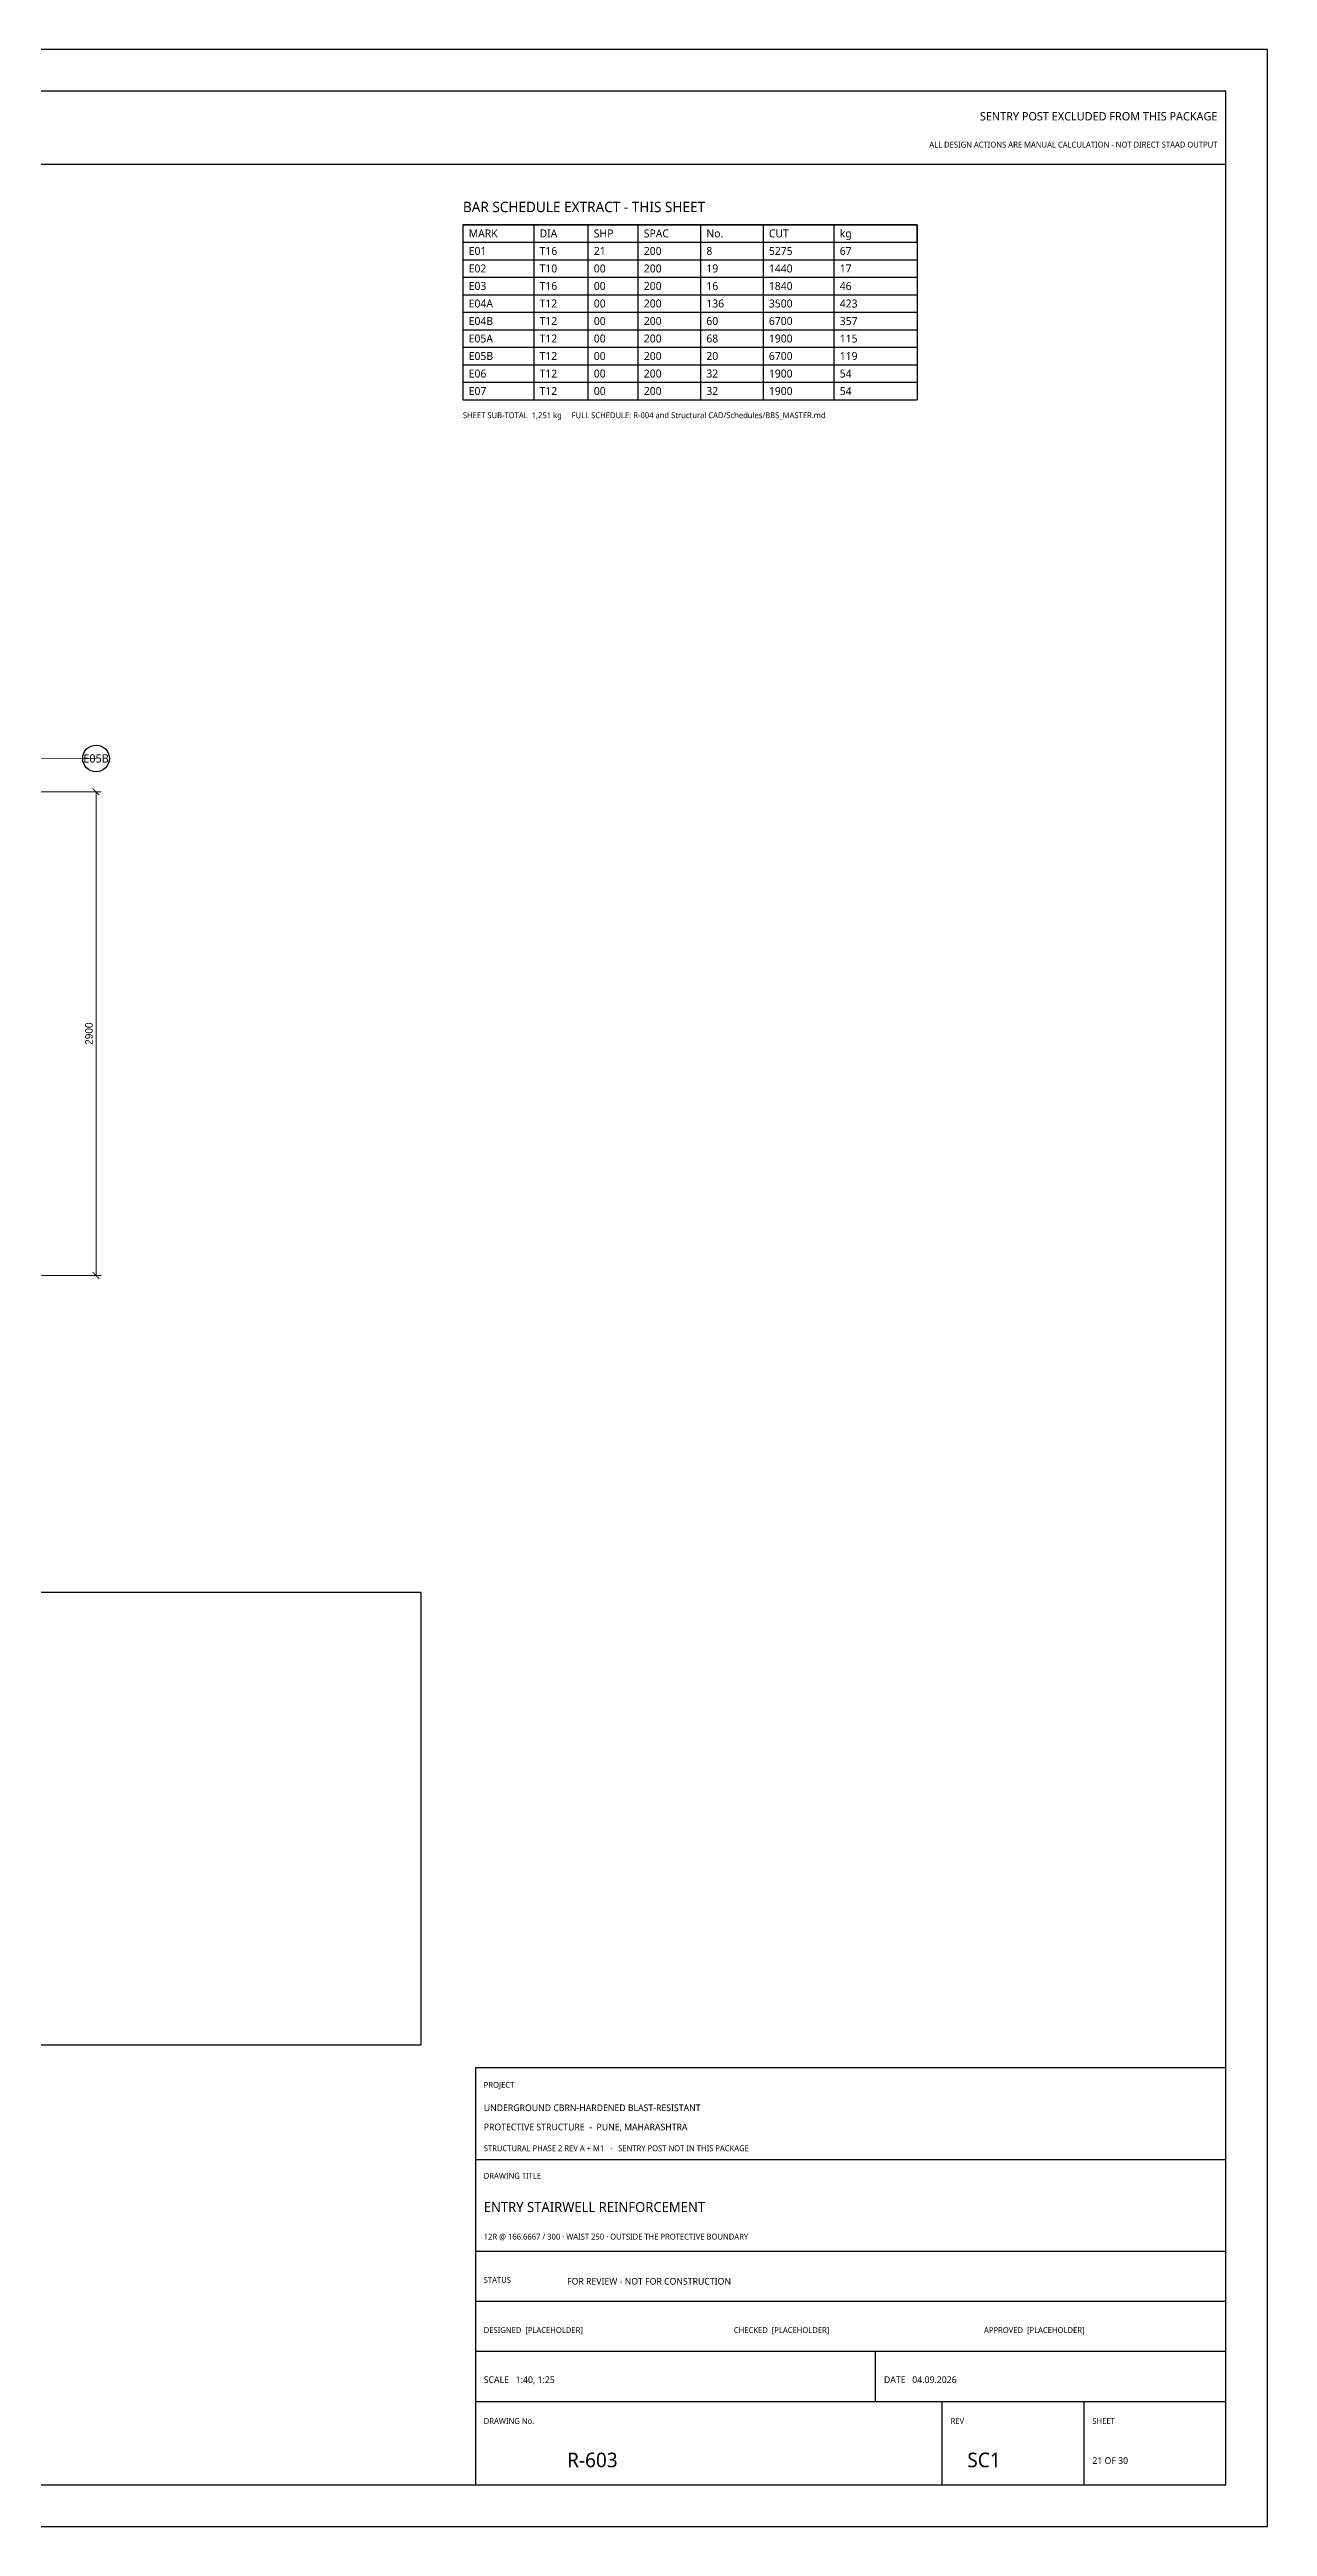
# Model space of a CAD drawing. Header units: millimetres. Extents: x 0 to 841, y 0 to 594.
# Drawn here: x 549 to 841, y 0 to 594 of the extents above; entities that cross this region are included whole.
import ezdxf
from ezdxf.enums import TextEntityAlignment as Align

# ---------------------------------------------------------------- set-up
doc = ezdxf.new("R2010")
doc.units = ezdxf.units.MM
for name, color, linetype in [('S-BLAST', 1, 'Continuous'), ('S-CALLOUT', 2, 'Continuous'), ('S-DIM', 4, 'Continuous'), ('S-TABLE', 7, 'Continuous'), ('S-TITLE', 7, 'Continuous')]:
    doc.layers.add(name, color=color, linetype=linetype)
doc.styles.add('OpenSans', font='OpenSans-Regular.ttf')
doc.dimstyles.new('SC-DIM', dxfattribs={"dimtxt": 1.8, "dimasz": 1.6, "dimexe": 1.2, "dimexo": 1, "dimgap": 0.8, "dimtad": 1, "dimdec": 0, "dimblk": 'ARCHTICK', "dimcen": 2.5, "dimclrd": 4, "dimclre": 4, "dimclrt": 4, "dimazin": 3, "dimtfac": 1, "dimtmove": 0, "dimatfit": 3, "dimlwd": 13, "dimlwe": 13})

# ---------------------------------------------------------------- blocks, each defined once
blk = doc.blocks.new('_ARCHTICK')
at = {"color": 0, "linetype": 'BYBLOCK', "const_width": 0.15}
blk.add_lwpolyline([(-0.5, -0.5), (0.5, 0.5)], dxfattribs=at)
blk = doc.blocks.new('BARMARK')
at = {"layer": 'S-CALLOUT'}
blk.add_circle((0, 0), 3.2, dxfattribs=at)

msp = doc.modelspace()

# ---------------------------------------------------------------- linework, layer by layer
at = {"layer": 'S-TABLE'}
for p, q in [((648, 552), (757, 552)), ((648, 552), (648, 510)), ((665, 552), (665, 510)), ((678, 552), (678, 510)), ((690, 552), (690, 510)), ((705, 552), (705, 510)), ((720, 552), (720, 510)), ((737, 552), (737, 510)), ((757, 552), (757, 510)), ((648, 543.6), (757, 543.6)), ((648, 539.4), (757, 539.4)), ((648, 535.2), (757, 535.2)), ((648, 531), (757, 531)), ((648, 526.8), (757, 526.8)), ((648, 522.6), (757, 522.6)), ((648, 518.4), (757, 518.4)), ((648, 514.2), (757, 514.2)), ((648, 510), (757, 510))]:
    msp.add_line(p, q, dxfattribs=at)
msp.add_lwpolyline([(648, 547.8), (757, 547.8), (757, 552), (648, 552)], close=True, dxfattribs=at)
at = {"layer": 'S-TITLE'}
for p, q in [((10, 566.5), (831, 566.5)), ((651, 88), (831, 88)), ((651, 66), (831, 66)), ((651, 54), (831, 54)), ((651, 42), (831, 42)), ((747, 30), (747, 42)), ((651, 30), (831, 30)), ((763, 10), (763, 30)), ((797, 10), (797, 30))]:
    msp.add_line(p, q, dxfattribs=at)
for points in [[(0, 0), (841, 0), (841, 594), (0, 594)], [(10, 10), (831, 10), (831, 584), (10, 584)], [(370, 115.5), (638, 115.5), (638, 224), (370, 224)], [(651, 10), (831, 10), (831, 110), (651, 110)]]:
    msp.add_lwpolyline(points, close=True, dxfattribs=at)

# ---------------------------------------------------------------- block references
at = {"layer": 'S-CALLOUT'}
msp.add_blockref('BARMARK', (560, 424), dxfattribs=at)

# ---------------------------------------------------------------- texts
at = {"layer": 'S-BLAST', "style": 'OpenSans'}
for s, height, p in [('SENTRY POST EXCLUDED FROM THIS PACKAGE', 2, (829, 577)), ('ALL DESIGN ACTIONS ARE MANUAL CALCULATION - NOT DIRECT STAAD OUTPUT', 1.4, (829, 570.5))]:
    msp.add_text(s, height=height, dxfattribs=at).set_placement(p, align=Align.RIGHT)
msp.add_text('FOR REVIEW - NOT FOR CONSTRUCTION', height=1.6, dxfattribs=at).set_placement((673, 58))
at = {"layer": 'S-CALLOUT', "style": 'OpenSans'}
msp.add_text('E05B', height=2, dxfattribs=at).set_placement((560, 424), align=Align.MIDDLE_CENTER)
at = {"layer": 'S-TABLE', "style": 'OpenSans'}
for s, height, p in [('MARK', 1.9091, (649.4, 548.945)), ('E01', 1.9091, (649.4, 544.745)), ('T16', 1.9091, (666.4, 544.745)), ('DIA', 1.9091, (666.4, 548.945)), ('21', 1.9091, (679.4, 544.745)), ('SHP', 1.9091, (679.4, 548.945)), ('200', 1.9091, (691.4, 544.745)), ('SPAC', 1.9091, (691.4, 548.945)), ('8', 1.909, (706.4, 544.745)), ('No.', 1.9091, (706.4, 548.945)), ('CUT', 1.9091, (721.4, 548.945)), ('5275', 1.9091, (721.4, 544.745)), ('67', 1.9091, (738.4, 544.745)), ('kg', 1.9091, (738.4, 548.945)), ('E02', 1.9091, (649.4, 540.545)), ('T10', 1.9091, (666.4, 540.545)), ('00', 1.9091, (679.4, 540.545)), ('200', 1.9091, (691.4, 540.545)), ('19', 1.9091, (706.4, 540.545)), ('1440', 1.9091, (721.4, 540.545)), ('17', 1.9091, (738.4, 540.545)), ('E03', 1.9091, (649.4, 536.345)), ('T16', 1.9091, (666.4, 536.345)), ('00', 1.9091, (679.4, 536.345)), ('200', 1.9091, (691.4, 536.345)), ('16', 1.9091, (706.4, 536.345)), ('1840', 1.9091, (721.4, 536.345)), ('46', 1.9091, (738.4, 536.345)), ('E04A', 1.9091, (649.4, 532.145)), ('E04B', 1.9091, (649.4, 527.945)), ('T12', 1.9091, (666.4, 532.145)), ('T12', 1.9091, (666.4, 527.945)), ('00', 1.9091, (679.4, 532.145)), ('00', 1.9091, (679.4, 527.945)), ('200', 1.9091, (691.4, 532.145)), ('200', 1.9091, (691.4, 527.945)), ('60', 1.9091, (706.4, 527.945)), ('136', 1.9091, (706.4, 532.145)), ('3500', 1.9091, (721.4, 532.145)), ('6700', 1.9091, (721.4, 527.945)), ('423', 1.9091, (738.4, 532.145)), ('357', 1.9091, (738.4, 527.945)), ('E05A', 1.9091, (649.4, 523.745)), ('T12', 1.9091, (666.4, 523.745)), ('00', 1.9091, (679.4, 523.745)), ('200', 1.9091, (691.4, 523.745)), ('68', 1.9091, (706.4, 523.745)), ('1900', 1.9091, (721.4, 523.745)), ('115', 1.9091, (738.4, 523.745)), ('E05B', 1.9091, (649.4, 519.545)), ('E06', 1.9091, (649.4, 515.345)), ('T12', 1.9091, (666.4, 519.545)), ('T12', 1.9091, (666.4, 515.345)), ('00', 1.9091, (679.4, 519.545)), ('00', 1.9091, (679.4, 515.345)), ('200', 1.9091, (691.4, 519.545)), ('200', 1.9091, (691.4, 515.345)), ('32', 1.9091, (706.4, 515.345)), ('20', 1.9091, (706.4, 519.545)), ('6700', 1.9091, (721.4, 519.545)), ('1900', 1.9091, (721.4, 515.345)), ('54', 1.9091, (738.4, 515.345)), ('119', 1.9091, (738.4, 519.545)), ('E07', 1.9091, (649.4, 511.145)), ('T12', 1.9091, (666.4, 511.145)), ('00', 1.9091, (679.4, 511.145)), ('200', 1.9091, (691.4, 511.145)), ('32', 1.9091, (706.4, 511.145)), ('1900', 1.9091, (721.4, 511.145)), ('54', 1.9091, (738.4, 511.145)), ('SHEET SUB-TOTAL  1,251 kg     FULL SCHEDULE: R-004 and Structural CAD/Schedules/BBS_MASTER.md', 1.4, (648, 505.6))]:
    msp.add_text(s, height=height, dxfattribs=at).set_placement(p)
at = {"layer": 'S-TITLE', "style": 'OpenSans'}
for s, height, p in [('BAR SCHEDULE EXTRACT - THIS SHEET', 2.5, (648, 555)), ('PROJECT', 1.4, (653, 105.2)), ('UNDERGROUND CBRN-HARDENED BLAST-RESISTANT', 1.6, (653, 99.6)), ('PROTECTIVE STRUCTURE  -  PUNE, MAHARASHTRA', 1.6, (653, 95)), ('STRUCTURAL PHASE 2 REV A + M1   ·   SENTRY POST NOT IN THIS PACKAGE', 1.4, (653, 90)), ('DRAWING TITLE', 1.4, (653, 83.4)), ('ENTRY STAIRWELL REINFORCEMENT', 2.4, (653, 75.4)), ('12R @ 166.6667 / 300 · WAIST 250 · OUTSIDE THE PROTECTIVE BOUNDARY', 1.4, (653, 68.8)), ('STATUS', 1.4, (653, 58.4)), ('DESIGNED  [PLACEHOLDER]', 1.4, (653, 46.4)), ('CHECKED  [PLACEHOLDER]', 1.4, (713, 46.4)), ('APPROVED  [PLACEHOLDER]', 1.4, (773, 46.4)), ('SCALE   1:40, 1:25', 1.6, (653, 34.4)), ('DATE   04.09.2026', 1.6, (749, 34.4)), ('DRAWING No.', 1.4, (653, 24.6)), ('REV', 1.4, (765, 24.6)), ('SHEET', 1.4, (799, 24.6)), ('R-603', 3.5, (673, 14.2)), ('SC1', 3.5, (769, 14.2)), ('21 OF 30', 1.6, (799, 15))]:
    msp.add_text(s, height=height, dxfattribs=at).set_placement(p)

# ---------------------------------------------------------------- dimensions: what is measured, and where the dimension line sits
at = {"layer": 'S-DIM'}
msp.add_linear_dim(base=(560, 300), p1=(540, 300), p2=(540, 416), angle=90, dimstyle='SC-DIM', override={"dimlfac": 25}, dxfattribs=at).render()

# ---------------------------------------------------------------- leaders
at = {"layer": 'S-CALLOUT'}
msp.add_leader([(500, 423.76), (560, 424)], dimstyle='SC-DIM', dxfattribs=at)

doc.saveas('drawing.dxf')
